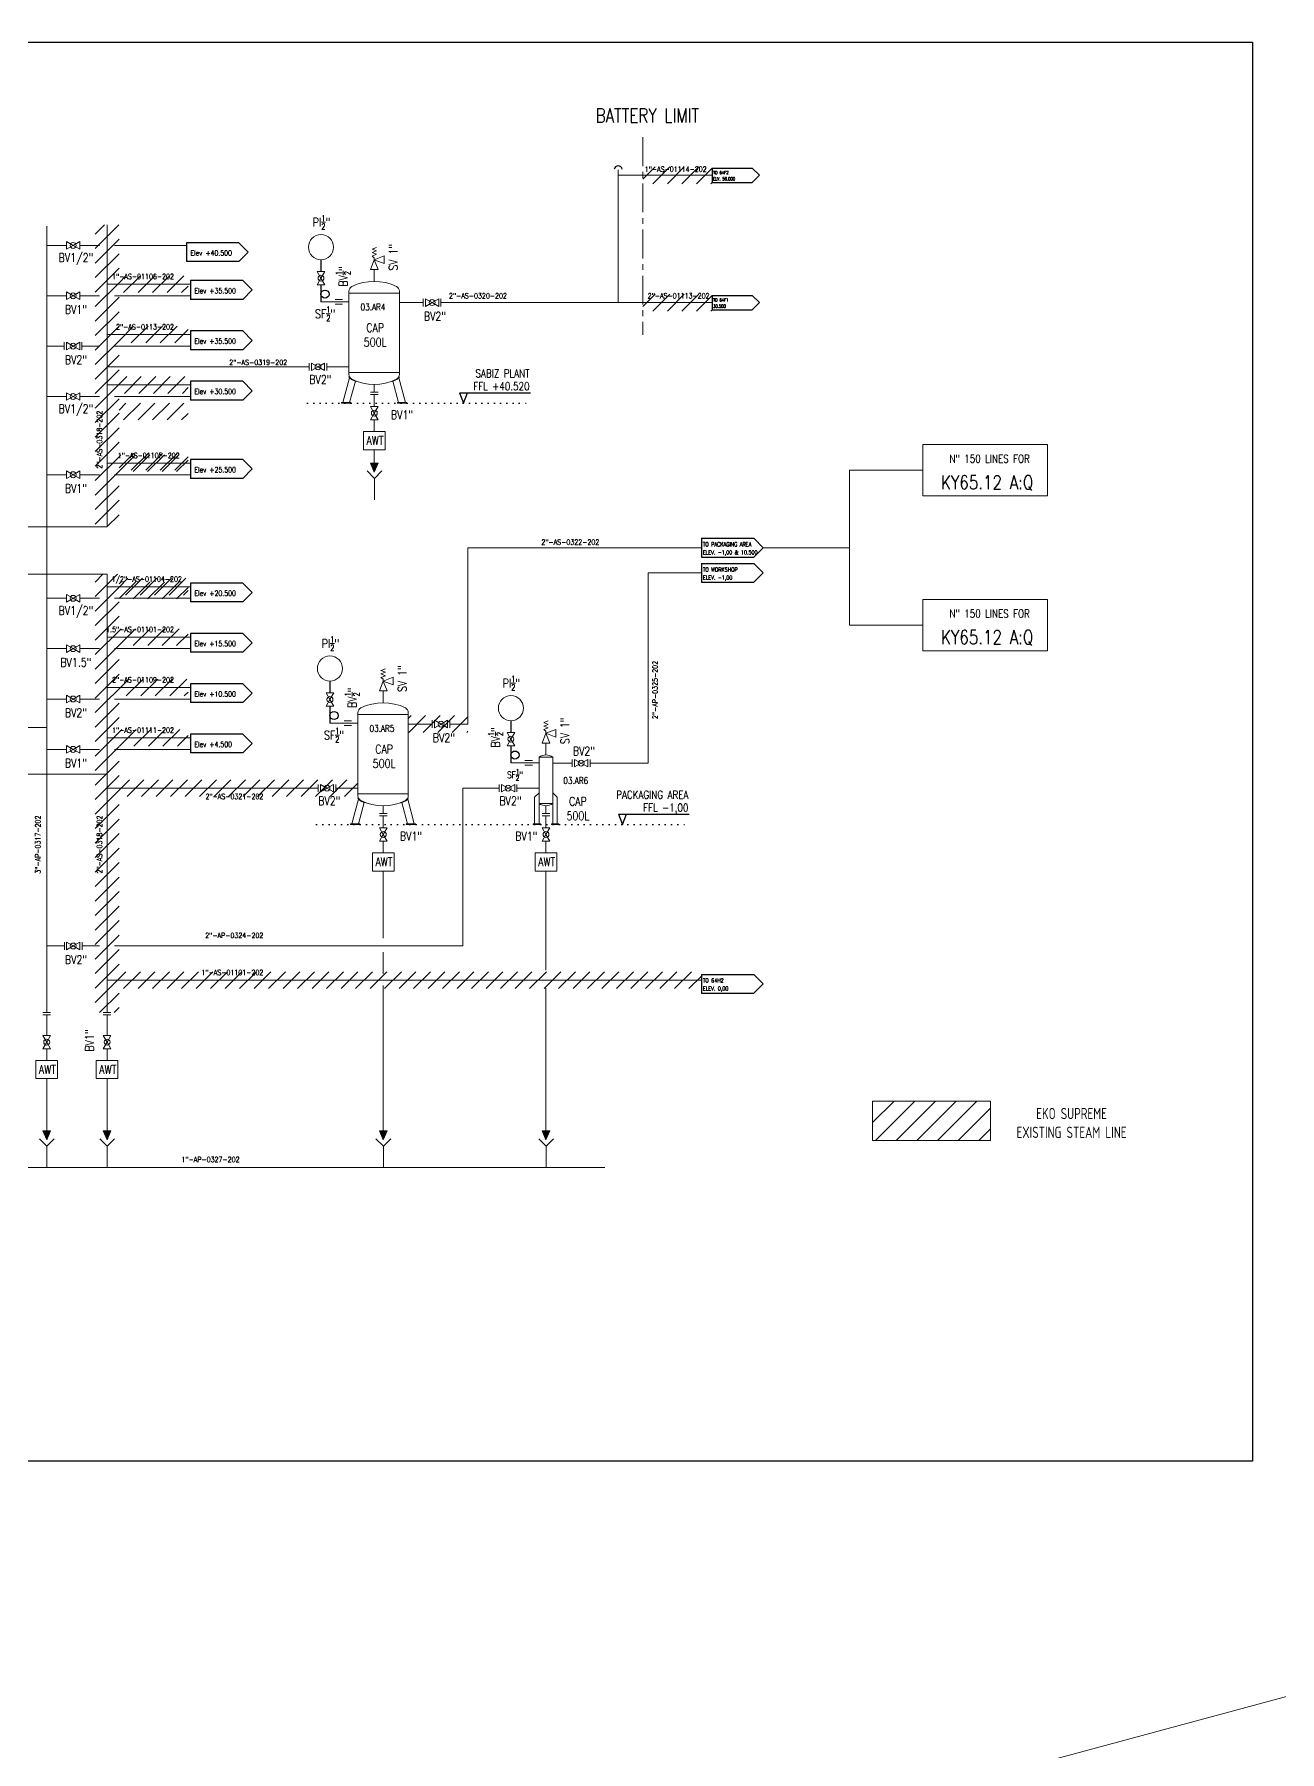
# Model space of a CAD drawing. Extents: x -29512 to 147477, y -5232 to 39709.
# Drawn here: x 139350.9 to 139620.9, y 10205.9 to 10578.2 of the extents above; entities that cross this region are included whole.
import ezdxf
from ezdxf.enums import TextEntityAlignment as Align

# ---------------------------------------------------------------- set-up
doc = ezdxf.new("R2010")
doc.units = 0
doc.linetypes.add('CENTER', pattern=[2, 1.25, -0.25, 0.25, -0.25])
doc.linetypes.add('DOTTED', pattern=[0.25, 0, -0.25])
doc.layers.get('0').update_dxf_attribs({"linetype": 'CONTINUOUS'})
doc.layers.get('DEFPOINTS').update_dxf_attribs({"linetype": 'CONTINUOUS'})
for name, color, linetype, lineweight in [('DIMENSI', 20, 'CONTINUOUS', 9), ('FITTING', 7, 'CONTINUOUS', 13), ('TAG', 140, 'CONTINUOUS', 13)]:
    doc.layers.add(name, color=color, linetype=linetype, lineweight=lineweight)
for name, color, linetype in [('DIMENSION', 3, 'CONTINUOUS'), ('EQUIPMENT', 4, 'CONTINUOUS'), ('S', 7, 'CONTINUOUS'), ('TEXT', 4, 'CONTINUOUS')]:
    doc.layers.add(name, color=color, linetype=linetype)
doc.styles.add('ISOCP', font='isocp.shx', dxfattribs={"width": 0.8, "height": 2})
doc.styles.add('Romans100', font='romans.shx', dxfattribs={"width": 0.8, "height": 200})
doc.styles.add('S25', font='SIMPLEX', dxfattribs={"width": 0.8, "height": 0.25})
doc.styles.add('S3', font='SIMPLEX', dxfattribs={"width": 0.9, "height": 0.3})
doc.styles.add('S35S', font='SIMPLEX', dxfattribs={"width": 0.5, "height": 0.35})
pattern_1 = [(45, (-23.575, 1632.5818), (-1.57154482, 1.57154482), [])]

# ---------------------------------------------------------------- blocks, each defined once
blk = doc.blocks.new('LOSAN', base_point=(47, 38))
for p, q in [((47, 38.7), (50.9, 38.7)), ((47, 37.3), (50.9, 37.3))]:
    blk.add_line(p, q)
at = {"layer": 'S'}
for tag, p, height, style, width in [('3', (47.1, 38.1), 0.35, 'S35S', 0.5), ('4', (47.1, 37.5), 0.35, 'S35S', 0.5), ('2', (47.1, 37.5), 0.3, 'S3', 0.9), ('1', (47.1, 38.1), 0.3, 'S3', 0.9)]:
    blk.add_attdef(tag, p, '', height=height, dxfattribs=dict(at, style=style, width=width))
blk = doc.blocks.new('gqv199')
at = {"layer": 'EQUIPMENT', "color": 31, "lineweight": 20}
for p, q in [((-3.96, -7.35), (-3, -6.39)), ((-3.96, -7.35), (-3.96, -13.12)), ((0.96, -7.35), (0, -6.39)), ((0.96, -7.35), (0.96, -13.12)), ((-3, -7.73), (-3, -13.12)), ((0, -7.73), (0, -13.12))]:
    blk.add_line(p, q, dxfattribs=at)
for points in [[(-4.28, -13.12), (-2.71, -13.12), (-2.71, -13.24), (-4.28, -13.24)], [(1.28, -13.12), (-0.29, -13.12), (-0.29, -13.24), (1.28, -13.24)]]:
    blk.add_lwpolyline(points, close=True, dxfattribs=at)
at = {"layer": 'FITTING', "linetype": 'ByBlock', "ltscale": 0.5}
blk.add_lwpolyline([(-3, -8.68), (-3, 1.32), (0, 1.32), (0, -8.68)], close=True, dxfattribs=at)
for centre, start, end in [((-1.5, -0.63), 52.4696, 127.5304), ((-1.5, -6.72), 232.4696, 307.5304)]:
    blk.add_arc(centre, 2.46, start, end, dxfattribs=at)

msp = doc.modelspace()

# ---------------------------------------------------------------- hatches: boundary and pattern name
h = msp.add_hatch(color=30)
h.paths.add_polyline_path([(139424.638, 10485.2515), (139423.8003, 10485.2515), (139424.638, 10483.2707)])
h.paths.add_polyline_path([(139424.638, 10483.2707), (139425.4757, 10485.2515), (139424.638, 10485.2515)])
h = msp.add_hatch(color=30)
h.paths.add_polyline_path([(139353.6108, 10340.5082), (139352.7732, 10340.5082), (139353.6108, 10338.5274)])
h.paths.add_polyline_path([(139353.6108, 10338.5274), (139354.4485, 10340.5082), (139353.6108, 10340.5082)])
h = msp.add_hatch(color=30)
h.paths.add_polyline_path([(139366.7054, 10340.5082), (139365.8677, 10340.5082), (139366.7054, 10338.5274)])
h.paths.add_polyline_path([(139366.7054, 10338.5274), (139367.5431, 10340.5082), (139366.7054, 10340.5082)])
h = msp.add_hatch(color=30)
h.paths.add_polyline_path([(139426.5789, 10340.5082), (139425.7412, 10340.5082), (139426.5789, 10338.5274)])
h.paths.add_polyline_path([(139426.5789, 10338.5274), (139427.4166, 10340.5082), (139426.5789, 10340.5082)])
h = msp.add_hatch(color=30)
h.paths.add_polyline_path([(139461.8549, 10340.5082), (139461.0172, 10340.5082), (139461.8549, 10338.5274)])
h.paths.add_polyline_path([(139461.8549, 10338.5274), (139462.6925, 10340.5082), (139461.8549, 10340.5082)])
at = {"layer": 'FITTING', "linetype": 'ByBlock', "lineweight": 5, "ltscale": 0.5}
h = msp.add_hatch(dxfattribs=at)
h.set_pattern_fill('ANSI31', color=252, scale=0.7, style=0)
h.set_pattern_definition(pattern_1)
h.paths.add_polyline_path([(139482.8769, 10549.4838), (139497.8635, 10549.4838), (139497.8635, 10545.8262), (139482.8769, 10545.8262)])
h.paths.add_polyline_path([(139369.2922, 10514.9529), (139384.2788, 10514.9529), (139384.2788, 10511.2953), (139369.2922, 10511.2953)])
h.paths.add_polyline_path([(139369.2922, 10504.0368), (139384.2788, 10504.0368), (139384.2788, 10500.3792), (139369.2922, 10500.3792)])
h.paths.add_polyline_path([(139369.2922, 10487.0721), (139384.2788, 10487.0721), (139384.2788, 10483.4145), (139369.2922, 10483.4145)])
h.paths.add_polyline_path([(139369.2922, 10525.8689), (139384.2788, 10525.8689), (139384.2788, 10522.2113), (139369.2922, 10522.2113)])
h = msp.add_hatch(dxfattribs=at)
h.set_pattern_fill('ANSI31', color=252, scale=0.7, style=0)
h.set_pattern_definition(pattern_1)
h.paths.add_polyline_path([(139369.2922, 10416.6181), (139421.081, 10416.6181), (139421.081, 10412.9605), (139369.2922, 10412.9605)])
h.paths.add_polyline_path([(139369.2922, 10449.3662), (139384.2788, 10449.3662), (139384.2788, 10445.7087), (139369.2922, 10445.7087)])
h.paths.add_polyline_path([(139369.2922, 10438.4502), (139384.2788, 10438.4502), (139384.2788, 10434.7926), (139369.2922, 10434.7926)])
h.paths.add_polyline_path([(139369.2922, 10427.5341), (139384.2788, 10427.5341), (139384.2788, 10423.8765), (139369.2922, 10423.8765)])
h.paths.add_polyline_path([(139432.0029, 10430.5423), (139444.9119, 10430.5423), (139444.9119, 10426.8847), (139432.0029, 10426.8847)])
h.paths.add_polyline_path([(139364.1186, 10471.4645), (139369.2922, 10471.4645), (139369.2922, 10536.9235), (139364.1186, 10536.9235)])
h.paths.add_polyline_path([(139369.2922, 10461.1497), (139364.1186, 10461.1497), (139364.1186, 10366.1381), (139369.2922, 10366.1381)])
h = msp.add_hatch(dxfattribs=at)
h.set_pattern_fill('ANSI31', color=252, scale=0.7, style=0)
h.set_pattern_definition([(45, (-23.575, 1604.984), (-1.57154482, 1.57154482), [])])
h.paths.add_polyline_path([(139482.8769, 10521.8859), (139497.8635, 10521.8859), (139497.8635, 10518.2284), (139482.8769, 10518.2284)])
h.paths.add_polyline_path([(139369.2922, 10487.355), (139384.2788, 10487.355), (139384.2788, 10483.6975), (139369.2922, 10483.6975)])
h.paths.add_polyline_path([(139369.2922, 10459.4742), (139384.2788, 10459.4742), (139384.2788, 10455.8167), (139369.2922, 10455.8167)])
h.paths.add_polyline_path([(139369.2922, 10498.2711), (139384.2788, 10498.2711), (139384.2788, 10494.6135), (139369.2922, 10494.6135)])
h.paths.add_polyline_path([(139369.2998, 10472.7814), (139369.2998, 10476.439), (139369.2922, 10476.439), (139369.2922, 10472.7814)])
h = msp.add_hatch(dxfattribs=at)
h.set_pattern_fill('ANSI31', color=252, scale=0.7, style=0)
h.set_pattern_definition(pattern_1)
h.paths.add_polyline_path([(139369.2922, 10374.9995), (139495.5825, 10374.9995), (139495.5825, 10371.3419), (139369.2922, 10371.3419)])
h.paths.add_polyline_path([(139369.2922, 10460.2823), (139384.2788, 10460.2823), (139384.2788, 10456.6247), (139369.2922, 10456.6247)])
h = msp.add_hatch(dxfattribs=at)
h.set_pattern_fill('ANSI31', color=252, style=0)
h.set_pattern_definition([(45, (-3287.206, 1337.1915), (-2.24506403, 2.24506403), [])])
h.paths.add_polyline_path([(139532.6794, 10346.9256), (139532.6794, 10338.3931), (139558.2517, 10338.3931), (139558.2517, 10346.9256)])

# ---------------------------------------------------------------- linework, layer by layer
at = {"color": 30, "lineweight": 20}
for p, q in [((139477.5214, 10520.0571), (139477.5214, 10548.8258)), ((139477.5214, 10547.655), (139497.8635, 10547.655)), ((139366.7054, 10536.9235), (139366.7054, 10471.4645)), ((139424.638, 10524.6599), (139424.638, 10527.2022)), ((139366.6831, 10524.0401), (139384.7605, 10524.0401)), ((139413.0741, 10520.211), (139419.1401, 10520.211)), ((139430.062, 10520.0571), (139435.2479, 10520.0571)), ((139439.0927, 10520.0571), (139497.8635, 10520.0571)), ((139366.6831, 10513.1241), (139384.7605, 10513.1241)), ((139410.5077, 10506.1329), (139366.7054, 10506.1329)), ((139414.3524, 10506.1329), (139419.1401, 10506.1329)), ((139366.6831, 10502.208), (139384.7605, 10502.208)), ((139424.638, 10502.3334), (139424.638, 10500.6396)), ((139424.638, 10500.1449), (139424.638, 10497.5185)), ((139424.638, 10494.663), (139424.638, 10492.1025)), ((139424.638, 10488.1665), (139424.638, 10483.2707)), ((139366.6831, 10485.2433), (139384.7605, 10485.2433)), ((139527.6814, 10483.7111), (139527.6814, 10450.1351)), ((139527.6814, 10483.7111), (139543.5255, 10483.7111)), ((139424.6618, 10481.9395), (139424.6618, 10477.2964)), ((139331.9399, 10471.4645), (139366.7054, 10471.4645)), ((139444.9119, 10428.6775), (139444.9119, 10466.9231)), ((139444.9119, 10466.9231), (139495.5713, 10466.9231)), ((139508.9375, 10466.9231), (139527.6814, 10466.9231)), ((139331.5417, 10461.1497), (139366.7054, 10461.1497)), ((139366.7054, 10461.1497), (139366.7054, 10366.1381)), ((139366.6831, 10458.4535), (139384.7605, 10458.4535)), ((139527.6814, 10450.1351), (139543.5255, 10450.1351)), ((139366.6831, 10447.5374), (139384.7605, 10447.5374)), ((139366.6831, 10436.6214), (139384.7605, 10436.6214)), ((139426.5789, 10433.3163), (139426.5789, 10435.8586)), ((139415.015, 10428.8674), (139421.081, 10428.8674)), ((139432.0029, 10428.6775), (139437.1889, 10428.6775)), ((139441.0336, 10428.6775), (139444.9119, 10428.6775)), ((139366.6831, 10425.7053), (139384.7605, 10425.7053)), ((139461.8549, 10422.0091), (139461.8549, 10424.5513)), ((139454.2519, 10420.2836), (139460.3179, 10420.2836)), ((139366.7054, 10417.8578), (139226.5925, 10417.8578)), ((139412.4486, 10414.7893), (139366.7054, 10414.7893)), ((139416.2933, 10414.7893), (139421.081, 10414.7893)), ((139426.5789, 10410.9898), (139426.5789, 10409.2959)), ((139461.8549, 10410.9898), (139461.8549, 10409.2959)), ((139426.5789, 10408.8013), (139426.5789, 10406.1748)), ((139426.5789, 10408.8013), (139426.5789, 10406.1748)), ((139426.5789, 10408.8013), (139426.5789, 10406.1748)), ((139461.8549, 10408.8013), (139461.8549, 10406.1748)), ((139426.5789, 10403.3194), (139426.5789, 10400.7589)), ((139426.5789, 10403.3194), (139426.5789, 10400.7589)), ((139461.8549, 10403.3194), (139461.8549, 10400.7589)), ((139426.5789, 10396.8229), (139426.5789, 10382.2831)), ((139461.8549, 10396.8229), (139461.8549, 10375.3294)), ((139426.5789, 10379.2252), (139426.5789, 10374.5367)), ((139366.7054, 10373.1707), (139495.5825, 10373.1707)), ((139426.5789, 10371.9765), (139426.5789, 10338.5274)), ((139461.8549, 10371.4186), (139461.8549, 10338.5274)), ((139353.6108, 10361.1692), (139353.6108, 10365.6435)), ((139366.7054, 10361.1692), (139366.7054, 10365.6435)), ((139353.6108, 10358.3137), (139353.6108, 10355.7533)), ((139366.7054, 10358.3137), (139366.7054, 10355.7533)), ((139353.6108, 10351.8172), (139353.6108, 10338.5274)), ((139366.7054, 10351.8172), (139366.7054, 10338.5274)), ((139353.6346, 10337.1961), (139353.6346, 10332.553)), ((139366.7292, 10337.1961), (139366.7292, 10332.553)), ((139426.6027, 10337.1961), (139426.6027, 10332.553)), ((139461.8786, 10337.1961), (139461.8786, 10332.553)), ((139474.5805, 10332.553), (139245.7751, 10332.553))]:
    msp.add_line(p, q, dxfattribs=at)
for p, q in [((139497.8635, 10549.2171), (139497.8635, 10546.0928)), ((139506.567, 10549.2171), (139508.1291, 10547.655)), ((139508.1291, 10547.655), (139506.567, 10546.0928)), ((139395.2602, 10533.0036), (139397.2718, 10530.9696)), ((139397.2718, 10530.9696), (139395.2602, 10528.9356)), ((139396.1151, 10524.8212), (139398.1267, 10522.7872)), ((139398.1267, 10522.7872), (139396.1151, 10520.7532)), ((139497.8635, 10521.6193), (139497.8635, 10518.495)), ((139506.567, 10521.6193), (139508.1291, 10520.0571)), ((139508.1291, 10520.0571), (139506.567, 10518.495)), ((139396.1151, 10513.9052), (139398.1267, 10511.8712)), ((139398.1267, 10511.8712), (139396.1151, 10509.8372)), ((139396.1151, 10502.9891), (139398.1267, 10500.9551)), ((139398.1267, 10500.9551), (139396.1151, 10498.9211)), ((139396.1151, 10486.0244), (139398.1267, 10483.9904)), ((139398.1267, 10483.9904), (139396.1151, 10481.9564)), ((139495.5713, 10468.9571), (139495.5713, 10464.8891)), ((139506.9036, 10468.9571), (139508.9375, 10466.9231)), ((139508.9375, 10466.9231), (139506.9036, 10464.8891)), ((139495.5937, 10463.4835), (139495.5937, 10459.4155)), ((139506.9259, 10463.4835), (139508.9599, 10461.4495)), ((139508.9599, 10461.4495), (139506.9259, 10459.4155)), ((139396.1151, 10459.2346), (139398.1267, 10457.2006)), ((139398.1267, 10457.2006), (139396.1151, 10455.1666)), ((139396.1151, 10448.3185), (139398.1267, 10446.2845)), ((139398.1267, 10446.2845), (139396.1151, 10444.2505)), ((139396.1151, 10437.4025), (139398.1267, 10435.3685)), ((139398.1267, 10435.3685), (139396.1151, 10433.3345)), ((139396.1151, 10426.4864), (139398.1267, 10424.4524)), ((139398.1267, 10424.4524), (139396.1151, 10422.4184)), ((139495.5825, 10374.4236), (139495.5825, 10370.3556)), ((139506.9147, 10374.4236), (139508.9487, 10372.3896)), ((139508.9487, 10372.3896), (139506.9147, 10370.3556))]:
    msp.add_line(p, q)
at = {"color": 1, "lineweight": 20}
for p, q in [((139353.6108, 10536.6537), (139353.6108, 10366.1381)), ((139357.9023, 10532.4504), (139353.6108, 10532.4504)), ((139365.0492, 10532.4504), (139360.7577, 10532.4504)), ((139383.9279, 10532.4504), (139368.2805, 10532.4504)), ((139357.9023, 10521.5343), (139353.6108, 10521.5343)), ((139365.0492, 10521.5343), (139360.7577, 10521.5343)), ((139384.7828, 10521.5343), (139368.2805, 10521.5343)), ((139357.4077, 10510.6183), (139353.6108, 10510.6183)), ((139365.0492, 10510.6183), (139361.2524, 10510.6183)), ((139384.7828, 10510.6183), (139368.2805, 10510.6183)), ((139357.9023, 10499.7022), (139353.6108, 10499.7022)), ((139365.0492, 10499.7022), (139360.7577, 10499.7022)), ((139384.7828, 10499.7022), (139368.2805, 10499.7022)), ((139357.9023, 10482.7375), (139353.6108, 10482.7375)), ((139365.0492, 10482.7375), (139360.7577, 10482.7375)), ((139384.7828, 10482.7375), (139368.2805, 10482.7375)), ((139495.5937, 10461.4495), (139484.0037, 10461.4495)), ((139484.0037, 10420.2081), (139484.0037, 10461.4495)), ((139357.9023, 10455.9477), (139353.6108, 10455.9477)), ((139365.0492, 10455.9477), (139360.7577, 10455.9477)), ((139384.7828, 10455.9477), (139368.2805, 10455.9477)), ((139357.9023, 10445.0316), (139353.6108, 10445.0316)), ((139365.0492, 10445.0316), (139360.7577, 10445.0316)), ((139384.7828, 10445.0316), (139368.2805, 10445.0316)), ((139357.9023, 10434.1156), (139353.6108, 10434.1156)), ((139365.0492, 10434.1156), (139360.7577, 10434.1156)), ((139384.7828, 10434.1156), (139368.2805, 10434.1156)), ((139226.5925, 10427.9543), (139353.6108, 10427.9543)), ((139357.9023, 10423.1995), (139353.6108, 10423.1995)), ((139365.0492, 10423.1995), (139360.7577, 10423.1995)), ((139384.7828, 10423.1995), (139368.2805, 10423.1995)), ((139463.3549, 10420.2081), (139467.5554, 10420.2081)), ((139471.4001, 10420.2081), (139484.0037, 10420.2081)), ((139451.7224, 10414.7893), (139443.8385, 10414.7893)), ((139443.8385, 10414.7893), (139443.8385, 10380.5765)), ((139455.5671, 10414.7893), (139460.3549, 10414.7893)), ((139357.43, 10380.5765), (139353.6108, 10380.5765)), ((139365.0715, 10380.5765), (139361.2747, 10380.5765)), ((139443.8385, 10380.5765), (139368.3028, 10380.5765))]:
    msp.add_line(p, q, dxfattribs=at)
at = {"color": 30}
for p, q in [((139413.0741, 10529.3435), (139413.0741, 10526.7745)), ((139413.0741, 10523.7937), (139413.0741, 10520.211)), ((139415.015, 10437.9998), (139415.015, 10435.4309)), ((139415.015, 10432.4501), (139415.015, 10428.8674)), ((139454.2519, 10429.416), (139454.2519, 10426.8471)), ((139454.2519, 10423.8663), (139454.2519, 10420.2836))]:
    msp.add_line(p, q, dxfattribs=at)
at = {"color": 30, "lineweight": 20}
for points in [[(139543.5255, 10489.2756), (139570.5782, 10489.2756), (139570.5782, 10478.1466), (139543.5255, 10478.1466)], [(139425.4757, 10485.2515), (139424.638, 10483.2707), (139423.8003, 10485.2515), (139424.638, 10485.2515)], [(139543.5255, 10455.6996), (139570.5782, 10455.6996), (139570.5782, 10444.5706), (139543.5255, 10444.5706)], [(139354.4485, 10340.5082), (139353.6108, 10338.5274), (139352.7732, 10340.5082), (139353.6108, 10340.5082)], [(139367.5431, 10340.5082), (139366.7054, 10338.5274), (139365.8677, 10340.5082), (139366.7054, 10340.5082)], [(139427.4166, 10340.5082), (139426.5789, 10338.5274), (139425.7412, 10340.5082), (139426.5789, 10340.5082)], [(139462.6925, 10340.5082), (139461.8549, 10338.5274), (139461.0172, 10340.5082), (139461.8549, 10340.5082)]]:
    msp.add_lwpolyline(points, close=True, dxfattribs=at)
for points in [[(139426.2703, 10483.548), (139424.6618, 10481.9395), (139423.0532, 10483.548)], [(139355.2431, 10338.8046), (139353.6346, 10337.1961), (139352.0261, 10338.8046)], [(139368.3377, 10338.8046), (139366.7292, 10337.1961), (139365.1207, 10338.8046)], [(139428.2112, 10338.8046), (139426.6027, 10337.1961), (139424.9941, 10338.8046)], [(139463.4871, 10338.8046), (139461.8786, 10337.1961), (139460.2701, 10338.8046)]]:
    msp.add_lwpolyline(points, dxfattribs=at)
for centre in [(139413.0741, 10532.066), (139415.015, 10440.7223), (139454.2519, 10432.1385)]:
    msp.add_circle(centre, 2.7225, dxfattribs=at)
at = {"color": 30}
for centre in [(139413.9558, 10521.8909), (139415.8967, 10430.5473), (139455.1336, 10421.9635)]:
    msp.add_circle(centre, 0.8817, dxfattribs=at)
at = {"layer": 'DIMENSION', "color": 0, "linetype": 'ByBlock', "ltscale": 0.5}
for p, q in [((139383.9279, 10533.0036), (139383.9279, 10528.9356)), ((139384.7828, 10524.8212), (139384.7828, 10520.7532)), ((139384.7828, 10513.9052), (139384.7828, 10509.8372)), ((139384.7828, 10502.9891), (139384.7828, 10498.9211)), ((139384.7828, 10486.0244), (139384.7828, 10481.9564)), ((139384.7828, 10459.2346), (139384.7828, 10455.1666)), ((139384.7828, 10448.3185), (139384.7828, 10444.2505)), ((139384.7828, 10437.4025), (139384.7828, 10433.3345)), ((139384.7828, 10426.4864), (139384.7828, 10422.4184))]:
    msp.add_line(p, q, dxfattribs=at)
at = {"layer": 'DIMENSION', "color": 6, "linetype": 'ByBlock', "ltscale": 0.5}
for p, q in [((139443.1235, 10500.5149), (139458.4777, 10500.5149)), ((139443.1235, 10500.5149), (139443.9964, 10498.2828)), ((139443.9964, 10498.2828), (139444.8693, 10500.5149)), ((139477.565, 10409.1712), (139492.9191, 10409.1712)), ((139477.565, 10409.1712), (139478.4378, 10406.9392)), ((139478.4378, 10406.9392), (139479.3107, 10409.1712))]:
    msp.add_line(p, q, dxfattribs=at)
at = {"layer": 'DIMENSION', "color": 0, "linetype": 'DOTTED', "ltscale": 5}
for p, q in [((139410.1749, 10498.2828), (139457.974, 10498.2828)), ((139412.1158, 10406.9392), (139492.4154, 10406.9392))]:
    msp.add_line(p, q, dxfattribs=at)
at = {"layer": 'DIMENSION', "color": 6, "linetype": 'ByBlock', "ltscale": 0.5}
msp.add_lwpolyline([(139615.0196, 10268.8985), (139186.2024, 10268.8985), (139186.2024, 10576.5321), (139615.0196, 10576.5321)], close=True, dxfattribs=at)
at = {"layer": 'DIMENSION', "color": 3, "linetype": 'Continuous', "ltscale": 0.5}
msp.add_arc((139477.5214, 10548.8258), 0.8722, 10.561274, 169.438726, dxfattribs=at)
at = {"layer": 'EQUIPMENT', "color": 31, "lineweight": 20}
for p, q in [((139419.1401, 10504.4498), (139419.1401, 10522.5435)), ((139419.1401, 10522.0748), (139430.062, 10522.0748)), ((139430.062, 10504.4498), (139430.062, 10522.5435)), ((139419.2719, 10503.754), (139417.8361, 10498.3953)), ((139419.1401, 10504.9185), (139430.062, 10504.9185)), ((139419.1403, 10503.9872), (139419.219, 10504.0423)), ((139420.5309, 10503.0192), (139419.2919, 10498.3953)), ((139420.7311, 10503.042), (139420.7067, 10502.951)), ((139428.471, 10503.042), (139428.4954, 10502.951)), ((139428.6712, 10503.0192), (139429.9102, 10498.3953)), ((139429.9302, 10503.754), (139431.366, 10498.3953)), ((139430.0618, 10503.9872), (139429.9831, 10504.0423)), ((139421.081, 10413.1062), (139421.081, 10431.1999)), ((139421.081, 10430.7312), (139432.0029, 10430.7312)), ((139432.0029, 10413.1062), (139432.0029, 10431.1999)), ((139421.081, 10413.5749), (139432.0029, 10413.5749)), ((139421.2128, 10412.4104), (139419.777, 10407.0517)), ((139421.0812, 10412.6436), (139421.1599, 10412.6987)), ((139422.4718, 10411.6756), (139421.2328, 10407.0517)), ((139422.672, 10411.6984), (139422.6476, 10411.6074)), ((139430.4119, 10411.6984), (139430.4363, 10411.6074)), ((139430.6121, 10411.6756), (139431.8511, 10407.0517)), ((139431.8711, 10412.4104), (139433.3069, 10407.0517)), ((139432.0027, 10412.6436), (139431.924, 10412.6987))]:
    msp.add_line(p, q, dxfattribs=at)
for points in [[(139417.5548, 10498.3953), (139419.5732, 10498.3953), (139419.5732, 10498.2828), (139417.5548, 10498.2828)], [(139431.6473, 10498.3953), (139429.6289, 10498.3953), (139429.6289, 10498.2828), (139431.6473, 10498.2828)], [(139419.4957, 10407.0517), (139421.5141, 10407.0517), (139421.5141, 10406.9392), (139419.4957, 10406.9392)], [(139433.5882, 10407.0517), (139431.5698, 10407.0517), (139431.5698, 10406.9392), (139433.5882, 10406.9392)]]:
    msp.add_lwpolyline(points, close=True, dxfattribs=at)
for centre, radius, start, end in [((139424.6011, 10513.738), 10.9219, 63.6122, 116.3878), ((139420.2323, 10522.5435), 1.0922, 116.3878, 180), ((139428.9698, 10522.5435), 1.0922, 0, 63.6122), ((139420.2323, 10504.4498), 1.0922, 180, 243.6122), ((139420.2323, 10504.4498), 1.1859, 202.957799, 243.6122), ((139424.6011, 10513.2553), 11.0156, 243.6122, 249.296822), ((139424.6011, 10513.2553), 10.9219, 243.6122, 296.3878), ((139424.6011, 10513.2553), 11.0156, 290.703178, 296.3878), ((139428.9698, 10504.4498), 1.0922, 296.3878, 0), ((139428.9698, 10504.4498), 1.0922, 296.3878, 0), ((139428.9698, 10504.4498), 1.1859, 296.3878, 337.042201), ((139422.1732, 10431.1999), 1.0922, 116.3878, 180), ((139426.542, 10422.3944), 10.9219, 63.6122, 116.3878), ((139430.9107, 10431.1999), 1.0922, 0, 63.6122), ((139422.1732, 10413.1062), 1.0922, 180, 243.6122), ((139430.9107, 10413.1062), 1.0922, 296.3878, 0), ((139430.9107, 10413.1062), 1.0922, 296.3878, 0), ((139422.1732, 10413.1062), 1.1859, 202.957799, 243.6122), ((139426.542, 10421.9117), 11.0156, 243.6122, 249.296822), ((139426.542, 10421.9117), 10.9219, 243.6122, 296.3878), ((139426.542, 10421.9117), 11.0156, 290.703178, 296.3878), ((139430.9107, 10413.1062), 1.1859, 296.3878, 337.042201)]:
    msp.add_arc(centre, radius, start, end, dxfattribs=at)
at = {"layer": 'FITTING', "linetype": 'ByBlock', "ltscale": 0.5}
msp.add_line((142765.3225, 11065.4116), (138197.527, 9833.6398), dxfattribs=at)
at = {"layer": 'FITTING', "linetype": 'CENTER', "ltscale": 5}
msp.add_line((139482.8769, 10555.8855), (139482.8769, 10513.0322), dxfattribs=at)
at = {"layer": 'FITTING', "lineweight": 20}
for p, q in [((139424.137, 10531.6427), (139425.1391, 10532.0177)), ((139425.1391, 10531.2677), (139424.137, 10531.6427)), ((139424.137, 10530.8927), (139425.1391, 10531.2677)), ((139425.1391, 10530.5177), (139424.137, 10530.8927)), ((139424.137, 10530.1427), (139425.1391, 10530.5177)), ((139424.638, 10529.7677), (139424.137, 10530.1427)), ((139424.638, 10529.3472), (139424.638, 10529.7677)), ((139435.2479, 10520.8814), (139435.2479, 10519.2328)), ((139439.0927, 10520.8814), (139439.0927, 10519.2328)), ((139417.7716, 10520.7057), (139416.123, 10520.7057)), ((139417.7716, 10519.7164), (139416.123, 10519.7164)), ((139357.4077, 10511.4426), (139357.4077, 10509.794)), ((139361.2524, 10511.4426), (139361.2524, 10509.794)), ((139410.5077, 10505.3086), (139410.5077, 10506.9572)), ((139414.3524, 10505.3086), (139414.3524, 10506.9572)), ((139423.8137, 10500.6396), (139425.4623, 10500.6396)), ((139426.0779, 10440.299), (139427.08, 10440.674)), ((139427.08, 10439.924), (139426.0779, 10440.299)), ((139426.0779, 10439.549), (139427.08, 10439.924)), ((139427.08, 10439.174), (139426.0779, 10439.549)), ((139426.0779, 10438.799), (139427.08, 10439.174)), ((139426.5789, 10438.424), (139426.0779, 10438.799)), ((139426.5789, 10438.0036), (139426.5789, 10438.424)), ((139419.7125, 10429.3621), (139418.0639, 10429.3621)), ((139419.7125, 10428.3728), (139418.0639, 10428.3728)), ((139437.1889, 10429.5018), (139437.1889, 10427.8532)), ((139441.0336, 10429.5018), (139441.0336, 10427.8532)), ((139461.3538, 10428.9918), (139462.3559, 10429.3668)), ((139462.3559, 10428.6168), (139461.3538, 10428.9918)), ((139461.3538, 10428.2418), (139462.3559, 10428.6168)), ((139462.3559, 10427.8668), (139461.3538, 10428.2418)), ((139461.3538, 10427.4918), (139462.3559, 10427.8668)), ((139461.8549, 10427.1168), (139461.3538, 10427.4918)), ((139461.8549, 10426.6963), (139461.8549, 10427.1168)), ((139458.9494, 10420.7783), (139457.3008, 10420.7783)), ((139467.5554, 10421.0323), (139467.5554, 10419.3838)), ((139471.4001, 10421.0323), (139471.4001, 10419.3838)), ((139458.9494, 10419.789), (139457.3008, 10419.789)), ((139412.4486, 10413.965), (139412.4486, 10415.6136)), ((139416.2933, 10413.965), (139416.2933, 10415.6136)), ((139451.7224, 10413.965), (139451.7224, 10415.6136)), ((139455.5671, 10413.965), (139455.5671, 10415.6136)), ((139425.7546, 10409.2959), (139427.4032, 10409.2959)), ((139461.0306, 10409.2959), (139462.6792, 10409.2959)), ((139357.43, 10381.4008), (139357.43, 10379.7522)), ((139361.2747, 10381.4008), (139361.2747, 10379.7522)), ((139352.7865, 10366.1381), (139354.4351, 10366.1381)), ((139365.8811, 10366.1381), (139367.5297, 10366.1381))]:
    msp.add_line(p, q, dxfattribs=at)
for points in [[(139357.9023, 10533.2747), (139357.9023, 10531.6261)], [(139357.9023, 10522.3586), (139357.9023, 10520.71)], [(139435.7426, 10520.8814), (139435.7426, 10519.2328)], [(139357.9023, 10511.4426), (139357.9023, 10509.794)], [(139411.0023, 10505.3086), (139411.0023, 10506.9572)], [(139413.8578, 10505.3086), (139413.8578, 10506.9572)], [(139357.9023, 10500.5265), (139357.9023, 10498.8779)], [(139423.8137, 10500.1449), (139425.4623, 10500.1449)], [(139357.9023, 10483.5618), (139357.9023, 10481.9132)], [(139357.9023, 10456.772), (139357.9023, 10455.1234)], [(139357.9023, 10445.8559), (139357.9023, 10444.2073)], [(139357.9023, 10434.9399), (139357.9023, 10433.2913)], [(139437.6835, 10429.5018), (139437.6835, 10427.8532)], [(139357.9023, 10424.0238), (139357.9023, 10422.3752)], [(139468.0501, 10421.0323), (139468.0501, 10419.3838)], [(139412.9432, 10413.965), (139412.9432, 10415.6136)], [(139415.7987, 10413.965), (139415.7987, 10415.6136)], [(139452.217, 10413.965), (139452.217, 10415.6136)], [(139455.0725, 10413.965), (139455.0725, 10415.6136)], [(139425.7546, 10408.8013), (139427.4032, 10408.8013)], [(139461.0306, 10408.8013), (139462.6792, 10408.8013)], [(139357.9246, 10381.4008), (139357.9246, 10379.7522)], [(139352.7865, 10365.6435), (139354.4351, 10365.6435)], [(139365.8811, 10365.6435), (139367.5297, 10365.6435)]]:
    msp.add_lwpolyline(points, dxfattribs=at)
for points in [[(139359.33, 10532.4504), (139357.9023, 10533.2747), (139357.9023, 10531.6261)], [(139359.33, 10532.4504), (139360.7577, 10533.2747), (139360.7577, 10531.6261)], [(139424.638, 10529.3472), (139425.4623, 10527.2022), (139423.8137, 10527.2022)], [(139424.638, 10529.3472), (139426.783, 10530.1715), (139426.783, 10528.5229)], [(139413.0741, 10525.3468), (139412.2498, 10526.7745), (139413.8984, 10526.7745)], [(139413.0741, 10525.3468), (139412.2498, 10523.9191), (139413.8984, 10523.9191)], [(139359.33, 10521.5343), (139357.9023, 10522.3586), (139357.9023, 10520.71)], [(139359.33, 10521.5343), (139360.7577, 10522.3586), (139360.7577, 10520.71)], [(139437.1703, 10520.0571), (139435.7426, 10520.8814), (139435.7426, 10519.2328)], [(139437.1703, 10520.0571), (139438.598, 10520.8814), (139438.598, 10519.2328)], [(139359.33, 10510.6183), (139357.9023, 10511.4426), (139357.9023, 10509.794)], [(139359.33, 10510.6183), (139360.7577, 10511.4426), (139360.7577, 10509.794)], [(139412.43, 10506.1329), (139411.0023, 10505.3086), (139411.0023, 10506.9572)], [(139412.43, 10506.1329), (139413.8578, 10505.3086), (139413.8578, 10506.9572)], [(139359.33, 10499.7022), (139357.9023, 10500.5265), (139357.9023, 10498.8779)], [(139359.33, 10499.7022), (139360.7577, 10500.5265), (139360.7577, 10498.8779)], [(139424.638, 10496.0907), (139425.4623, 10497.5185), (139423.8137, 10497.5185)], [(139424.638, 10496.0907), (139425.4623, 10494.663), (139423.8137, 10494.663)], [(139359.33, 10482.7375), (139357.9023, 10483.5618), (139357.9023, 10481.9132)], [(139359.33, 10482.7375), (139360.7577, 10483.5618), (139360.7577, 10481.9132)], [(139359.33, 10455.9477), (139357.9023, 10456.772), (139357.9023, 10455.1234)], [(139359.33, 10455.9477), (139360.7577, 10456.772), (139360.7577, 10455.1234)], [(139359.33, 10445.0316), (139357.9023, 10445.8559), (139357.9023, 10444.2073)], [(139359.33, 10445.0316), (139360.7577, 10445.8559), (139360.7577, 10444.2073)], [(139426.5789, 10438.0036), (139428.7239, 10438.8279), (139428.7239, 10437.1793)], [(139415.015, 10434.0032), (139414.1907, 10435.4309), (139415.8393, 10435.4309)], [(139426.5789, 10438.0036), (139427.4032, 10435.8586), (139425.7546, 10435.8586)], [(139359.33, 10434.1156), (139357.9023, 10434.9399), (139357.9023, 10433.2913)], [(139359.33, 10434.1156), (139360.7577, 10434.9399), (139360.7577, 10433.2913)], [(139415.015, 10434.0032), (139414.1907, 10432.5755), (139415.8393, 10432.5755)], [(139439.1112, 10428.6775), (139437.6835, 10429.5018), (139437.6835, 10427.8532)], [(139439.1112, 10428.6775), (139440.5389, 10429.5018), (139440.5389, 10427.8532)], [(139359.33, 10423.1995), (139357.9023, 10424.0238), (139357.9023, 10422.3752)], [(139359.33, 10423.1995), (139360.7577, 10424.0238), (139360.7577, 10422.3752)], [(139454.2519, 10425.4194), (139453.4276, 10426.8471), (139455.0762, 10426.8471)], [(139454.2519, 10425.4194), (139453.4276, 10423.9917), (139455.0762, 10423.9917)], [(139461.8549, 10426.6963), (139462.6792, 10424.5513), (139461.0306, 10424.5513)], [(139461.8549, 10426.6963), (139463.9999, 10427.5206), (139463.9999, 10425.872)], [(139469.4778, 10420.2081), (139468.0501, 10421.0323), (139468.0501, 10419.3838)], [(139469.4778, 10420.2081), (139470.9055, 10421.0323), (139470.9055, 10419.3838)], [(139414.3709, 10414.7893), (139412.9432, 10413.965), (139412.9432, 10415.6136)], [(139414.3709, 10414.7893), (139415.7987, 10413.965), (139415.7987, 10415.6136)], [(139453.6448, 10414.7893), (139452.217, 10413.965), (139452.217, 10415.6136)], [(139453.6448, 10414.7893), (139455.0725, 10413.965), (139455.0725, 10415.6136)], [(139426.5789, 10404.7471), (139427.4032, 10406.1748), (139425.7546, 10406.1748)], [(139461.8549, 10404.7471), (139462.6792, 10406.1748), (139461.0306, 10406.1748)], [(139426.5789, 10404.7471), (139427.4032, 10403.3194), (139425.7546, 10403.3194)], [(139461.8549, 10404.7471), (139462.6792, 10403.3194), (139461.0306, 10403.3194)], [(139359.3524, 10380.5765), (139357.9246, 10381.4008), (139357.9246, 10379.7522)], [(139359.3524, 10380.5765), (139360.7801, 10381.4008), (139360.7801, 10379.7522)], [(139353.6108, 10359.7415), (139354.4351, 10361.1692), (139352.7865, 10361.1692)], [(139366.7054, 10359.7415), (139367.5297, 10361.1692), (139365.8811, 10361.1692)], [(139353.6108, 10359.7415), (139354.4351, 10358.3137), (139352.7865, 10358.3137)], [(139366.7054, 10359.7415), (139367.5297, 10358.3137), (139365.8811, 10358.3137)]]:
    msp.add_lwpolyline(points, close=True, dxfattribs=at)
at = {"layer": 'FITTING', "linetype": 'ByBlock', "ltscale": 0.5}
for points in [[(139422.2852, 10492.1025), (139422.2852, 10488.1665), (139426.9909, 10488.1665), (139426.9909, 10492.1025)], [(139424.2261, 10400.7589), (139424.2261, 10396.8229), (139428.9318, 10396.8229), (139428.9318, 10400.7589)], [(139459.502, 10400.7589), (139459.502, 10396.8229), (139464.2077, 10396.8229), (139464.2077, 10400.7589)], [(139351.258, 10355.7533), (139351.258, 10351.8172), (139355.9637, 10351.8172), (139355.9637, 10355.7533)], [(139364.3526, 10355.7533), (139364.3526, 10351.8172), (139369.0583, 10351.8172), (139369.0583, 10355.7533)]]:
    msp.add_lwpolyline(points, close=True, dxfattribs=at)
at = {"layer": 'FITTING', "color": 252, "linetype": 'ByBlock', "lineweight": 5, "ltscale": 0.5, "flags": 128}
msp.add_lwpolyline([(139532.6794, 10346.9256), (139532.6794, 10338.3931), (139558.2517, 10338.3931), (139558.2517, 10346.9256)], close=True, dxfattribs=at)
at = {"layer": 'FITTING'}
for centre in [(139359.33, 10532.4504), (139413.0741, 10525.3468), (139359.33, 10521.5343), (139437.1703, 10520.0571), (139359.33, 10510.6183), (139412.43, 10506.1329), (139359.33, 10499.7022), (139424.638, 10496.0907), (139359.33, 10482.7375), (139359.33, 10455.9477), (139359.33, 10445.0316), (139359.33, 10434.1156), (139415.015, 10434.0032), (139439.1112, 10428.6775), (139454.2519, 10425.4194), (139359.33, 10423.1995), (139469.4778, 10420.2081), (139414.3709, 10414.7893), (139453.6448, 10414.7893), (139426.5789, 10404.7471), (139426.5789, 10404.7471), (139461.8549, 10404.7471), (139359.3524, 10380.5765), (139353.6108, 10359.7415), (139366.7054, 10359.7415)]:
    msp.add_circle(centre, 0.6427, dxfattribs=at)

# ---------------------------------------------------------------- block references
ref = msp.add_blockref('LOSAN', (139497.8635, 10547.655), dxfattribs=dict(xscale=2.231671083516464, yscale=2.231671083498986, zscale=2.231671083498907))
ref.add_attrib('1', 'TO 64F2', (139498.0866, 10547.8781), dxfattribs={"layer": 'S', "height": 0.6695, "style": 'S3', "width": 0.8})
ref.add_attrib('2', 'ELV. 56.000', (139498.0866, 10546.5391), dxfattribs={"layer": 'S', "height": 0.669501, "style": 'S3', "width": 0.75})
ref = msp.add_blockref('LOSAN', (139395.2602, 10530.9696), dxfattribs=dict(xscale=-2.905702884106888, yscale=2.905702884084535, zscale=2.905702884084908))
ref.add_attrib('2', 'Elev +40.500', (139384.7773, 10530.2292), dxfattribs={"layer": 'S', "height": 1.152047, "style": 'S3', "width": 0.7})
ref = msp.add_blockref('LOSAN', (139396.1151, 10522.7872), dxfattribs=dict(xscale=-2.905702884106888, yscale=2.905702884084535, zscale=2.905702884084908))
ref.add_attrib('2', 'Elev +35.500', (139385.6322, 10522.0468), dxfattribs={"layer": 'S', "height": 1.152047, "style": 'S3', "width": 0.7})
ref = msp.add_blockref('LOSAN', (139497.8635, 10520.0571), dxfattribs=dict(xscale=2.231671083516464, yscale=2.231671083498986, zscale=2.231671083498907))
ref.add_attrib('1', 'TO 64F1', (139498.0866, 10520.2803), dxfattribs={"layer": 'S', "height": 0.6695, "style": 'S3', "width": 0.8})
ref.add_attrib('2', '30.500', (139498.0866, 10518.9413), dxfattribs={"layer": 'S', "height": 0.6695, "style": 'S3', "width": 0.75})
ref = msp.add_blockref('LOSAN', (139396.1151, 10511.8712), dxfattribs=dict(xscale=-2.905702884106888, yscale=2.905702884084535, zscale=2.905702884084908))
ref.add_attrib('2', 'Elev +35.500', (139385.6322, 10511.1307), dxfattribs={"layer": 'S', "height": 1.152047, "style": 'S3', "width": 0.7})
ref = msp.add_blockref('LOSAN', (139396.1151, 10500.9551), dxfattribs=dict(xscale=-2.905702884106888, yscale=2.905702884084535, zscale=2.905702884084908))
ref.add_attrib('2', 'Elev +30.500', (139385.6322, 10500.2147), dxfattribs={"layer": 'S', "height": 1.152047, "style": 'S3', "width": 0.7})
ref = msp.add_blockref('LOSAN', (139396.1151, 10483.9904), dxfattribs=dict(xscale=-2.905702884106888, yscale=2.905702884084535, zscale=2.905702884084908))
ref.add_attrib('2', 'Elev +25.500', (139385.6322, 10483.2499), dxfattribs={"layer": 'S', "height": 1.152047, "style": 'S3', "width": 0.7})
ref = msp.add_blockref('LOSAN', (139495.5713, 10466.9231), dxfattribs=dict(xscale=2.905702884107457, yscale=2.905702884084701, zscale=2.905702884084597))
ref.add_attrib('1', 'TO PACKAGING AREA', (139495.8619, 10467.2137), dxfattribs={"layer": 'S', "height": 0.871711, "style": 'S3', "width": 0.8})
ref.add_attrib('2', 'ELEV. -1,00 & 10.500', (139495.8619, 10465.4702), dxfattribs={"layer": 'S', "height": 0.871711, "style": 'S3', "width": 0.75})
ref = msp.add_blockref('LOSAN', (139495.5937, 10461.4495), dxfattribs=dict(xscale=2.905702884107457, yscale=2.905702884084701, zscale=2.905702884084597))
ref.add_attrib('1', 'TO WORKSHOP', (139495.8842, 10461.7401), dxfattribs={"layer": 'S', "height": 0.871711, "style": 'S3', "width": 0.8})
ref.add_attrib('2', 'ELEV. -1,00 ', (139495.8842, 10459.9966), dxfattribs={"layer": 'S', "height": 0.871711, "style": 'S3', "width": 0.75})
ref = msp.add_blockref('LOSAN', (139396.1151, 10457.2006), dxfattribs=dict(xscale=-2.905702884106888, yscale=2.905702884084535, zscale=2.905702884084908))
ref.add_attrib('2', 'Elev +20.500', (139385.6322, 10456.4602), dxfattribs={"layer": 'S', "height": 1.152047, "style": 'S3', "width": 0.7})
ref = msp.add_blockref('LOSAN', (139396.1151, 10446.2845), dxfattribs=dict(xscale=-2.905702884106888, yscale=2.905702884084535, zscale=2.905702884084908))
ref.add_attrib('2', 'Elev +15.500', (139385.6322, 10445.5441), dxfattribs={"layer": 'S', "height": 1.152047, "style": 'S3', "width": 0.7})
ref = msp.add_blockref('LOSAN', (139396.1151, 10435.3685), dxfattribs=dict(xscale=-2.905702884106888, yscale=2.905702884084535, zscale=2.905702884084908))
ref.add_attrib('2', 'Elev +10.500', (139385.6322, 10434.628), dxfattribs={"layer": 'S', "height": 1.152047, "style": 'S3', "width": 0.7})
ref = msp.add_blockref('LOSAN', (139396.1151, 10424.4524), dxfattribs=dict(xscale=-2.905702884106888, yscale=2.905702884084535, zscale=2.905702884084908))
ref.add_attrib('2', 'Elev +4.500', (139385.6322, 10423.712), dxfattribs={"layer": 'S', "height": 1.152047, "style": 'S3', "width": 0.7})
ref = msp.add_blockref('LOSAN', (139495.5825, 10372.3896), dxfattribs=dict(xscale=2.905702884107457, yscale=2.905702884084701, zscale=2.905702884084597))
ref.add_attrib('1', 'TO 64H2', (139495.8731, 10372.6802), dxfattribs={"layer": 'S', "height": 0.87171, "style": 'S3', "width": 0.8})
ref.add_attrib('2', 'ELEV. 0,00', (139495.8731, 10370.9368), dxfattribs={"layer": 'S', "height": 0.87171, "style": 'S3', "width": 0.75})
at = {"layer": 'FITTING', "linetype": 'ByBlock', "ltscale": 0.5}
msp.add_blockref('gqv199', (139463.3549, 10420.1756), dxfattribs=at)

# ---------------------------------------------------------------- texts
at = {"layer": 'DEFPOINTS', "color": 2, "char_height": 3, "width": 141.14178, "attachment_point": 5, "style": 'Romans100'}
for s, insert in [('BATTERY LIMIT', (139483.8255, 10560.5942)), ('KY65.12 A:Q', (139557.4905, 10480.9398)), ('KY65.12 A:Q', (139557.4905, 10447.3638))]:
    msp.add_mtext(s, dxfattribs=dict(at, insert=insert))
at = {"layer": 'DIMENSI', "color": 6, "lineweight": 20, "attachment_point": 5, "style": 'Romans100'}
for s, insert, char_height, width in [('\\A1;PI{\\H0.7x;\\S1/2;}"', (139413.1837, 10537.4657), 1.875, 18.257368), ('{\\A1;BV1/2"}', (139359.9437, 10529.4854), 1.875, 18.257368), ('{\\A1;BV1"}', (139359.9437, 10518.5693), 1.875, 18.257368), ('\\A1;SF{\\H0.7x;\\S1/2;}"', (139413.9735, 10517.6118), 1.875, 9.022027), ('{\\A1;BV2"}', (139437.784, 10517.0921), 1.875, 18.257368), ('{CAP\\P500L}', (139424.8235, 10513.0373), 1.875, 18.257368), ('{\\A1;BV2"}', (139359.9437, 10507.6532), 1.875, 18.257368), ('{\\A1;BV2"}', (139412.9432, 10503.3826), 1.875, 18.257368), ('{\\A1;BV1/2"}', (139359.9437, 10496.7372), 1.875, 18.257368), ('\\A1;BV1"', (139430.6447, 10495.7369), 1.875, 5.826319), ('{\\A1;AWT}', (139424.7922, 10490.1627), 1.875, 5.826319), ('{\\A1;BV1"}', (139359.9437, 10479.7725), 1.875, 18.257368), ('{\\A1;BV1/2"}', (139359.9437, 10452.9827), 1.875, 18.257368), ('\\A1;PI{\\H0.7x;\\S1/2;}"', (139415.1246, 10446.122), 1.875, 18.257368), ('{\\A1;BV1.5"}', (139359.9437, 10442.0666), 1.875, 18.257368), ('\\A1;PI{\\H0.7x;\\S1/2;}"', (139454.3615, 10437.5383), 1.875, 18.257368), ('{\\A1;BV2"}', (139359.9437, 10431.1506), 1.875, 18.257368), ('\\A1;SF{\\H0.7x;\\S1/2;}"', (139415.9144, 10426.2682), 1.875, 9.022027), ('{CAP\\P500L}', (139426.7644, 10421.6936), 1.875, 18.257368), ('{\\A1;BV2"}', (139439.7249, 10425.7125), 1.875, 18.257368), ('{\\A1;BV1"}', (139359.9437, 10420.2345), 1.875, 18.257368), ('{\\A1;BV2"}', (139470.0915, 10422.8275), 1.875, 18.257368), ('\\A1;SF{\\H0.7x;\\S1/2;}"', (139455.1513, 10417.6844), 1.440059, 14.022232), ('{\\A1;BV2"}', (139414.8841, 10412.039), 1.875, 18.257368), ('{\\A1;BV2"}', (139454.158, 10412.039), 1.875, 18.257368), ('{CAP\\P500L}', (139468.7854, 10410.3582), 1.875, 18.257368), ('\\A1;BV1"', (139432.5856, 10404.3932), 1.875, 5.826319), ('\\A1;BV1"', (139432.5856, 10404.3932), 1.875, 5.826319), ('\\A1;BV1"', (139457.5916, 10404.3932), 1.875, 5.826319), ('{\\A1;AWT}', (139426.7331, 10398.8191), 1.875, 5.826319), ('{\\A1;AWT}', (139462.0091, 10398.8191), 1.875, 5.826319), ('{\\A1;BV2"}', (139359.9661, 10377.6115), 1.875, 18.257368), ('{\\A1;AWT}', (139353.765, 10353.8134), 1.875, 5.826319), ('{\\A1;AWT}', (139366.8596, 10353.8134), 1.875, 5.826319)]:
    msp.add_mtext(s, dxfattribs=dict(at, insert=insert, char_height=char_height, width=width))
at = {"layer": 'DIMENSI', "color": 6, "lineweight": 20, "char_height": 1.875, "attachment_point": 5, "rotation": 90, "style": 'Romans100'}
for s, insert, width in [('SV 1"', (139428.7571, 10529.8664), 18.257368), ('\\A1;BV{\\H0.7x;\\S1/2;}"', (139417.897, 10525.7218), 18.257368), ('SV 1"', (139430.698, 10438.5228), 18.257368), ('\\A1;BV{\\H0.7x;\\S1/2;}"', (139419.8379, 10434.3782), 18.257368), ('\\A1;BV{\\H0.7x;\\S1/2;}"', (139450.9129, 10425.7944), 18.257368), ('SV 1"', (139465.9739, 10427.2155), 18.257368), ('\\A1;BV1"', (139362.8694, 10360.08), 5.826319)]:
    msp.add_mtext(s, dxfattribs=dict(at, insert=insert, width=width))
at = {"layer": 'S', "color": 2, "style": 'S25', "width": 0.8}
for s, p in [('1"-AS-01114-202', (139496.6996, 10548.403)), ('1"-AS-01106-202', (139381.2015, 10525.1382)), ('2"-AS-0320-202', (139453.3884, 10520.9718)), ('2"-AS-01113-202', (139497.3271, 10520.9717)), ('2"-AS-0113-202', (139381.2015, 10514.2222)), ('2"-AS-0319-202', (139405.7419, 10506.5312)), ('1"-AS-01105-202', (139382.4321, 10486.3414)), ('2"-AS-0322-202', (139473.4183, 10467.5687)), ('1/2"-AS-01104-202', (139382.9184, 10459.5516)), ('1.5"-AS-01101-202', (139381.2015, 10448.6356)), ('2"-AS-01109-202', (139381.2015, 10437.7195)), ('1"-AS-01111-202', (139381.2015, 10426.8034)), ('2"-AS-0321-202', (139400.5803, 10412.4415)), ('2"-AP-0324-202', (139400.5803, 10382.3126)), ('1"-AS-01101-202', (139400.5803, 10374.2688)), ('1"-AP-0327-202', (139395.4276, 10333.7197))]:
    msp.add_text(s, height=1.1291, dxfattribs=at).set_placement(p, align=Align.RIGHT)
at = {"layer": 'S', "color": 6, "lineweight": 15, "style": 'S25', "width": 0.8}
for s, height, p in [('FFL +40.520', 1.734445, (139458.2898, 10501.0474)), ('FFL -1,00', 1.73445, (139492.7312, 10409.7038))]:
    msp.add_text(s, height=height, dxfattribs=at).set_placement(p, align=Align.RIGHT)
at = {"layer": 'S', "color": 3, "lineweight": 15, "style": 'S25', "width": 0.8}
for s, p in [('SABIZ PLANT', (139458.2898, 10503.85)), ('N" 150 LINES FOR', (139566.7579, 10485.3463)), ('N" 150 LINES FOR', (139566.7579, 10451.7703)), ('PACKAGING AREA', (139492.7312, 10412.5064))]:
    msp.add_text(s, height=1.734445, dxfattribs=at).set_placement(p, align=Align.RIGHT)
at = {"layer": 'S', "color": 2, "style": 'S25', "width": 0.8}
for s, p in [('2"-AS-0318-202', (139365.6183, 10496.6114)), ('2"-AP-0325-202', (139486.0632, 10442.3753)), ('3"-AP-0317-202', (139352.2685, 10408.8424)), ('2"-AS-0318-202', (139365.6183, 10408.8424))]:
    msp.add_text(s, height=1.1291, rotation=90, dxfattribs=at).set_placement(p, align=Align.RIGHT)
at = {"layer": 'TAG', "char_height": 1.44006, "width": 14.022232, "attachment_point": 5, "style": 'Romans100'}
for s, insert in [('{03.AR4}', (139424.3506, 10519.0977)), ('{03.AR5}', (139426.2915, 10427.7541)), ('{03.AR6}', (139468.3125, 10416.4186))]:
    msp.add_mtext(s, dxfattribs=dict(at, insert=insert))
at = {"layer": 'TEXT', "insert": (139575.8084, 10345.467), "char_height": 2.438768, "width": 30.512309, "attachment_point": 2, "style": 'ISOCP'}
msp.add_mtext('{EKO SUPREME\\PEXISTING STEAM LINE }', dxfattribs=at)

doc.saveas('drawing.dxf')
